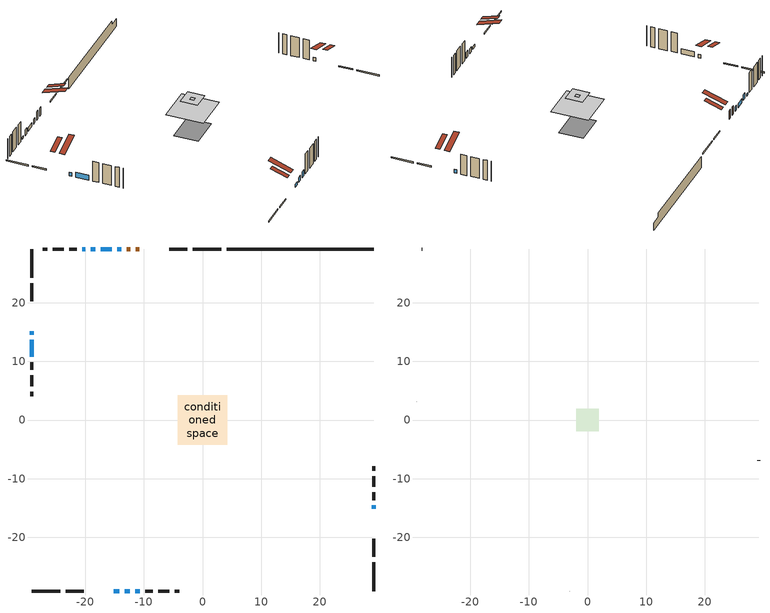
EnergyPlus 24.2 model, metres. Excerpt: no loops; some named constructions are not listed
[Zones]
conditioned space
 floor adiabatic (AdiabaticFloorConstruction): -4.19,-4.19 -4.19,4.19 4.19,4.19 4.19,-4.19 z3.81
 floor foundation (Slab1 construction): -3.51,-2.74 -3.51,2.74 3.51,2.74 3.51,-2.74 z-1.4
 wall outside (RimJoist1 construction): 3.21,29.14 -1.7,29.14 / -29.14,-29.14 -24.22,-29.14 / -29.14,29.14 -29.14,24.22 / 29.14,-29.14 29.14,-24.22 z1.37:1.67
 wall outside (RimJoist2 construction): -2.63,29.14 -5.69,29.14 / -23.29,-29.14 -20.23,-29.14 / -29.14,23.29 -29.14,20.23 / 29.14,-23.29 29.14,-20.23 z1.37:1.67
 wall outside (AdiabaticWallConstruction 1): -10.8,29.14 -11.4,29.14 / -12.33,29.14 -12.91,29.14 z1.37:3.4
 wall outside (AdiabaticWallConstruction): -13.83,29.14 -14.5,29.14 / -13.23,-29.14 -12.41,-29.14 z1.37:2.54; -15.42,29.14 -17.36,29.14 z1.37:2.31; -15.13,-29.14 -14.16,-29.14 z1.37:2.06; -29.14,15.13 -29.14,14.57 / 29.14,-15.13 29.14,-14.57 z1.37:2.23; -18.29,29.14 -19.07,29.14 z1.37:2.79; -20,29.14 -20.51,29.14 z1.37:1.88; -29.14,13.64 -29.14,10.79 z1.37:2.59; -11.49,-29.14 -10.7,-29.14 z1.37:2.84
 wall outside (Wall1 construction): -21.44,29.14 -22.74,29.14 / -9.77,-29.14 -8.47,-29.14 / -29.14,9.86 -29.14,8.56 / 29.14,-13.64 29.14,-12.34 z1.37:6.25
 wall outside (Wall2 construction): -23.67,29.14 -25.52,29.14 / -7.54,-29.14 -5.69,-29.14 / -29.14,7.63 -29.14,5.78 / 29.14,-11.41 29.14,-9.55 z1.37:6.25
 wall outside (Wall3 construction): -26.45,29.14 -27.24,29.14 / -4.76,-29.14 -3.97,-29.14 / -29.14,4.85 -29.14,4.06 / 29.14,-8.63 29.14,-7.84 z1.37:6.25
 wall foundation (FoundationWall1 construction): 4.14,29.14,-1.4 4.14,29.14,1.37 26.64,29.14,1.37 26.64,29.14,0.38 29.14,29.14,0.38 29.14,29.14,-1.4
 window (WindowConstruction): -13.84,29.14 -14.5,29.14 z1.37:2.54
 window (WindowConstruction 8): -15.43,29.14 -17.36,29.14 z1.37:2.31
 window (WindowConstruction 9): -15.12,-29.14 -14.16,-29.14 z1.37:2.06
 window (WindowConstruction 1): -13.23,-29.14 -12.42,-29.14 z1.37:2.54
 window (WindowConstruction 6): -29.14,15.12 -29.14,14.57 z1.37:2.23
 window (WindowConstruction 2): -18.29,29.14 -19.07,29.14 z1.37:2.79
 window (WindowConstruction 3): -20,29.14 -20.51,29.14 z1.37:1.88
 window (WindowConstruction 4): -29.14,13.64 -29.14,10.79 z1.37:2.59
 window (WindowConstruction 5): -11.49,-29.14 -10.7,-29.14 z1.37:2.84
 window (WindowConstruction 7): 29.14,-15.12 29.14,-14.57 z1.37:2.23
 door (Door): -10.8,29.14 -11.4,29.14 z1.37:3.4
 door (Door 1): -12.33,29.14 -12.91,29.14 z1.37:3.4
 ceiling adiabatic (AdiabaticFloorConstruction): 4.19,-4.19 4.19,4.19 -4.19,4.19 -4.19,-4.19 z3.81
 roof outside (Roof3 construction): -9.87,29.14,6.25 -9.87,24.13,7.92 -8.55,24.13,7.92 -8.55,29.14,6.25; -16.05,-29.14,6.25 -16.05,-24.13,7.92 -17.37,-24.13,7.92 -17.37,-29.14,6.25; -29.14,16.05,6.25 -24.13,16.05,7.92 -24.13,17.37,7.92 -29.14,17.37,6.25; 29.14,-16.05,6.25 24.13,-16.05,7.92 24.13,-17.37,7.92 29.14,-17.37,6.25
attic - vented
 floor to conditioned space (Floor1 construction Reversed): -0.4,-0.4 -0.4,0.4 0.4,0.4 0.4,-0.4 z6.25
 floor to conditioned space (Floor2 construction Reversed): -1.9,-1.9 -1.9,1.9 1.9,1.9 1.9,-1.9 z6.25
 wall outside (Wall4 construction): -28.17,29.14 -28.21,29.14 / -3.04,-29.14 -3.01,-29.14 / -29.14,3.13 -29.14,3.09 / 29.14,-6.91 29.14,-6.87 z1.37:6.25
 roof outside (Roof1 construction): -7.62,29.14,6.25 -7.62,25.35,7.51 -6.62,25.35,7.51 -6.62,29.14,6.25; -18.3,-29.14,6.25 -18.3,-25.35,7.51 -19.3,-25.35,7.51 -19.3,-29.14,6.25; -29.14,18.3,6.25 -25.35,18.3,7.51 -25.35,19.3,7.51 -29.14,19.3,6.25; 29.14,-18.3,6.25 25.35,-18.3,7.51 25.35,-19.3,7.51 29.14,-19.3,6.25
[Material] Roughness=Rough; Thermal Absorptance=0.9
Name | Thickness {m} | Conductivity {W/m-K} | Density {kg/m3} | Specific Heat {J/kg-K} | Solar Absorptance | Visible Absorptance
ceiling loosefill ins | 0.0846667 | 0.0480833 | 16.02 | 1046.75 | 0.7 | 0.7
ceiling stud and cavity | 0.1397 | 0.113501 | 65.682 | 1177.47 | 0.7 | 0.7
ceiling stud and cavity 1 | 0.1397 | 0.0786296 | 65.682 | 1177.47 | 0.7 | 0.7
gypsum board | 0.0127 | 0.160291 | 801 | 837.4 | 0.6 | 0.6
[Construction]
Floor1 construction: ceiling loosefill ins, ceiling stud and cavity, gypsum board
Floor2 construction: ceiling stud and cavity 1, gypsum board
[EnergyManagementSystem:OutputVariable] Type of Data in Variable=Summed; Update Frequency=ZoneTimestep; Units=J
Name | EMS Variable | EMS Program or Subroutine
Energy Management System Output Variable 42 | loads_clg_ducts | component_loads_program
Energy Management System Output Variable 43 | loads_clg_intgains | component_loads_program
Energy Management System Output Variable 44 | loads_clg_lighting | component_loads_program
Energy Management System Output Variable 45 | loads_htg_tot | total_loads_program
Energy Management System Output Variable 46 | loads_clg_tot | total_loads_program
[Schedule:Day:Interval]
interior lighting schedule day: No, 01:00, 0.108182, 04:00, 0.0901515, 05:00, 0.0991667, 06:00, 0.162273, 07:00, 0.270455, 08:00, 0.342576, 10:00, 0.369621, 11:00, 0.351591, 12:00, 0.333561, 13:00, 0.324545, 14:00, 0.31553, 15:00, 0.333561, 16:00, 0.369621, 17:00, 0.450758, 18:00, 0.585985, 19:00, 0.775303, 20:00, 0.955606, 21:00, 0.991667, 22:00, 0.712197, 23:00, 0.360606, 24:00, 0.162273
interior lighting schedule day 1: No, 01:00, 0.100909, 04:00, 0.0840909, 05:00, 0.0925, 06:00, 0.151364, 07:00, 0.252273, 08:00, 0.319545, 10:00, 0.344773, 11:00, 0.327955, 12:00, 0.311136, 13:00, 0.302727, 14:00, 0.294318, 15:00, 0.311136, 16:00, 0.344773, 17:00, 0.420455, 18:00, 0.546591, 19:00, 0.723182, 20:00, 0.891364, 21:00, 0.925, 22:00, 0.664318, 23:00, 0.336364, 24:00, 0.151364
interior lighting schedule day 2: No, 01:00, 0.0927273, 04:00, 0.0772727, 05:00, 0.085, 06:00, 0.139091, 07:00, 0.231818, 08:00, 0.293636, 10:00, 0.316818, 11:00, 0.301364, 12:00, 0.285909, 13:00, 0.278182, 14:00, 0.270455, 15:00, 0.285909, 16:00, 0.316818, 17:00, 0.386364, 18:00, 0.502273, 19:00, 0.664545, 20:00, 0.819091, 21:00, 0.85, 22:00, 0.610455, 23:00, 0.309091, 24:00, 0.139091
interior lighting schedule day 3: No, 01:00, 0.0845455, 04:00, 0.0704545, 05:00, 0.0775, 06:00, 0.126818, 07:00, 0.211364, 08:00, 0.267727, 10:00, 0.288864, 11:00, 0.274773, 12:00, 0.260682, 13:00, 0.253636, 14:00, 0.246591, 15:00, 0.260682, 16:00, 0.288864, 17:00, 0.352273, 18:00, 0.457955, 19:00, 0.605909, 20:00, 0.746818, 21:00, 0.775, 22:00, 0.556591, 23:00, 0.281818, 24:00, 0.126818
interior lighting schedule day 4: No, 01:00, 0.0763636, 04:00, 0.0636364, 05:00, 0.07, 06:00, 0.114545, 07:00, 0.190909, 08:00, 0.241818, 10:00, 0.260909, 11:00, 0.248182, 12:00, 0.235455, 13:00, 0.229091, 14:00, 0.222727, 15:00, 0.235455, 16:00, 0.260909, 17:00, 0.318182, 18:00, 0.413636, 19:00, 0.547273, 20:00, 0.674545, 21:00, 0.7, 22:00, 0.502727, 23:00, 0.254545, 24:00, 0.114545
interior lighting schedule day 5: No, 01:00, 0.0727273, 04:00, 0.0606061, 05:00, 0.0666667, 06:00, 0.109091, 07:00, 0.181818, 08:00, 0.230303, 10:00, 0.248485, 11:00, 0.236364, 12:00, 0.224242, 13:00, 0.218182, 14:00, 0.212121, 15:00, 0.224242, 16:00, 0.248485, 17:00, 0.30303, 18:00, 0.393939, 19:00, 0.521212, 20:00, 0.642424, 21:00, 0.666667, 22:00, 0.478788, 23:00, 0.242424, 24:00, 0.109091
interior lighting schedule day 6: No, 01:00, 0.0745455, 04:00, 0.0621212, 05:00, 0.0683333, 06:00, 0.111818, 07:00, 0.186364, 08:00, 0.236061, 10:00, 0.254697, 11:00, 0.242273, 12:00, 0.229848, 13:00, 0.223636, 14:00, 0.217424, 15:00, 0.229848, 16:00, 0.254697, 17:00, 0.310606, 18:00, 0.403788, 19:00, 0.534242, 20:00, 0.658485, 21:00, 0.683333, 22:00, 0.490758, 23:00, 0.248485, 24:00, 0.111818
interior lighting schedule day 7: No, 01:00, 0.08, 04:00, 0.0666667, 05:00, 0.0733333, 06:00, 0.12, 07:00, 0.2, 08:00, 0.253333, 10:00, 0.273333, 11:00, 0.26, 12:00, 0.246667, 13:00, 0.24, 14:00, 0.233333, 15:00, 0.246667, 16:00, 0.273333, 17:00, 0.333333, 18:00, 0.433333, 19:00, 0.573333, 20:00, 0.706667, 21:00, 0.733333, 22:00, 0.526667, 23:00, 0.266667, 24:00, 0.12
interior lighting schedule day 8: No, 01:00, 0.0890909, 04:00, 0.0742424, 05:00, 0.0816667, 06:00, 0.133636, 07:00, 0.222727, 08:00, 0.282121, 10:00, 0.304394, 11:00, 0.289545, 12:00, 0.274697, 13:00, 0.267273, 14:00, 0.259848, 15:00, 0.274697, 16:00, 0.304394, 17:00, 0.371212, 18:00, 0.482576, 19:00, 0.638485, 20:00, 0.78697, 21:00, 0.816667, 22:00, 0.586515, 23:00, 0.29697, 24:00, 0.133636
interior lighting schedule day 9: No, 01:00, 0.0972727, 04:00, 0.0810606, 05:00, 0.0891667, 06:00, 0.145909, 07:00, 0.243182, 08:00, 0.30803, 10:00, 0.332348, 11:00, 0.316136, 12:00, 0.299924, 13:00, 0.291818, 14:00, 0.283712, 15:00, 0.299924, 16:00, 0.332348, 17:00, 0.405303, 18:00, 0.526894, 19:00, 0.697121, 20:00, 0.859242, 21:00, 0.891667, 22:00, 0.640379, 23:00, 0.324242, 24:00, 0.145909
interior lighting schedule day 10: No, 01:00, 0.105455, 04:00, 0.0878788, 05:00, 0.0966667, 06:00, 0.158182, 07:00, 0.263636, 08:00, 0.333939, 10:00, 0.360303, 11:00, 0.342727, 12:00, 0.325152, 13:00, 0.316364, 14:00, 0.307576, 15:00, 0.325152, 16:00, 0.360303, 17:00, 0.439394, 18:00, 0.571212, 19:00, 0.755758, 20:00, 0.931515, 21:00, 0.966667, 22:00, 0.694242, 23:00, 0.351515, 24:00, 0.158182
interior lighting schedule day 11: No, 01:00, 0.109091, 04:00, 0.0909091, 05:00, 0.1, 06:00, 0.163636, 07:00, 0.272727, 08:00, 0.345455, 10:00, 0.372727, 11:00, 0.354545, 12:00, 0.336364, 13:00, 0.327273, 14:00, 0.318182, 15:00, 0.336364, 16:00, 0.372727, 17:00, 0.454545, 18:00, 0.590909, 19:00, 0.781818, 20:00, 0.963636, 21:00, 1, 22:00, 0.718182, 23:00, 0.363636, 24:00, 0.163636
interior lighting schedule default day; occupants schedule default day; clothes dryer schedule default day; cooking range schedule default day; misc plug loads schedule default day; general water use schedule default day; heating setpoint default day; cooling setpoint default day; clothes dryer exhaust 0 schedule default day; cooling season schedule day; cooling season schedule day 2; cooling season schedule default day; exterior lighting schedule default day; natural vent schedule default day: No, 24:00, 0
occupants schedule day: No, 05:00, 0.426829, 06:00, 0.719512, 07:00, 1, 08:00, 0.670732, 09:00, 0.329268, 14:00, 0.170732, 15:00, 0.231707, 16:00, 0.329268, 17:00, 0.5, 18:00, 0.670732, 19:00, 0.829268, 21:00, 1, 22:00, 0.853659, 23:00, 0.646341, 24:00, 0.426829
clothes dryer schedule day; clothes dryer exhaust 0 schedule day: No, 01:00, 0.123457, 02:00, 0.0740741, 03:00, 0.0493827, 04:00, 0.0246914, 05:00, 0.0493827, 06:00, 0.0740741, 07:00, 0.197531, 08:00, 0.395062, 09:00, 0.592593, 10:00, 0.839506, 11:00, 0.962963, 12:00, 1, 13:00, 0.91358, 14:00, 0.82716, 15:00, 0.716049, 16:00, 0.753086, 17:00, 0.679012, 18:00, 0.666667, 20:00, 0.62963, 21:00, 0.641975, 22:00, 0.666667, 23:00, 0.54321, 24:00, 0.296296
cooking range schedule day: No, 05:00, 0.0597015, 06:00, 0.11194, 07:00, 0.171642, 08:00, 0.291045, 11:00, 0.343284, 12:00, 0.402985, 13:00, 0.462687, 14:00, 0.343284, 15:00, 0.291045, 16:00, 0.402985, 17:00, 0.567164, 18:00, 1, 19:00, 0.850746, 20:00, 0.432836, 21:00, 0.291045, 22:00, 0.231343, 23:00, 0.171642, 24:00, 0.11194
misc plug loads schedule day: No, 06:00, 0.705882, 07:00, 0.745098, 08:00, 0.803922, 15:00, 0.823529, 16:00, 0.862745, 17:00, 0.921569, 18:00, 0.980392, 19:00, 1, 20:00, 0.980392, 21:00, 0.941176, 22:00, 0.862745, 23:00, 0.784314, 24:00, 0.72549
general water use schedule day: No, 01:00, 0.315068, 03:00, 0.287671, 04:00, 0.342466, 05:00, 0.369863, 06:00, 0.520548, 07:00, 0.60274, 08:00, 0.534247, 10:00, 0.506849, 11:00, 0.465753, 14:00, 0.479452, 15:00, 0.534247, 16:00, 0.589041, 17:00, 0.69863, 18:00, 0.876712, 19:00, 0.890411, 20:00, 0.986301, 21:00, 1, 22:00, 0.863014, 23:00, 0.616438, 24:00, 0.465753
heating setpoint day: No, 07:00, 18, 23:00, 21, 24:00, 18
cooling setpoint day: No, 24:00, 25
cooling season schedule day 1: No, 24:00, 1
exterior lighting schedule day: No, 01:00, 0.566667, 03:00, 0.524167, 05:00, 0.495833, 06:00, 0.5525, 07:00, 0.623333, 08:00, 0.580833, 09:00, 0.439167, 10:00, 0.354167, 12:00, 0.34, 13:00, 0.354167, 14:00, 0.396667, 15:00, 0.425, 16:00, 0.495833, 17:00, 0.623333, 18:00, 0.793333, 19:00, 0.906667, 20:00, 0.963333, 21:00, 0.991667, 22:00, 0.920833, 23:00, 0.793333, 24:00, 0.665833
exterior lighting schedule day 1: No, 01:00, 0.528571, 03:00, 0.488929, 05:00, 0.4625, 06:00, 0.515357, 07:00, 0.581429, 08:00, 0.541786, 09:00, 0.409643, 10:00, 0.330357, 12:00, 0.317143, 13:00, 0.330357, 14:00, 0.37, 15:00, 0.396429, 16:00, 0.4625, 17:00, 0.581429, 18:00, 0.74, 19:00, 0.845714, 20:00, 0.898571, 21:00, 0.925, 22:00, 0.858929, 23:00, 0.74, 24:00, 0.621071
exterior lighting schedule day 10: No, 01:00, 0.552381, 03:00, 0.510952, 05:00, 0.483333, 06:00, 0.538571, 07:00, 0.607619, 08:00, 0.56619, 09:00, 0.428095, 10:00, 0.345238, 12:00, 0.331429, 13:00, 0.345238, 14:00, 0.386667, 15:00, 0.414286, 16:00, 0.483333, 17:00, 0.607619, 18:00, 0.773333, 19:00, 0.88381, 20:00, 0.939048, 21:00, 0.966667, 22:00, 0.897619, 23:00, 0.773333, 24:00, 0.649048
exterior lighting schedule day 11: No, 01:00, 0.571429, 03:00, 0.528571, 05:00, 0.5, 06:00, 0.557143, 07:00, 0.628571, 08:00, 0.585714, 09:00, 0.442857, 10:00, 0.357143, 12:00, 0.342857, 13:00, 0.357143, 14:00, 0.4, 15:00, 0.428571, 16:00, 0.5, 17:00, 0.628571, 18:00, 0.8, 19:00, 0.914286, 20:00, 0.971429, 21:00, 1, 22:00, 0.928571, 23:00, 0.8, 24:00, 0.671429
exterior lighting schedule day 2: No, 01:00, 0.485714, 03:00, 0.449286, 05:00, 0.425, 06:00, 0.473571, 07:00, 0.534286, 08:00, 0.497857, 09:00, 0.376429, 10:00, 0.303571, 12:00, 0.291429, 13:00, 0.303571, 14:00, 0.34, 15:00, 0.364286, 16:00, 0.425, 17:00, 0.534286, 18:00, 0.68, 19:00, 0.777143, 20:00, 0.825714, 21:00, 0.85, 22:00, 0.789286, 23:00, 0.68, 24:00, 0.570714
exterior lighting schedule day 3: No, 01:00, 0.442857, 03:00, 0.409643, 05:00, 0.3875, 06:00, 0.431786, 07:00, 0.487143, 08:00, 0.453929, 09:00, 0.343214, 10:00, 0.276786, 12:00, 0.265714, 13:00, 0.276786, 14:00, 0.31, 15:00, 0.332143, 16:00, 0.3875, 17:00, 0.487143, 18:00, 0.62, 19:00, 0.708571, 20:00, 0.752857, 21:00, 0.775, 22:00, 0.719643, 23:00, 0.62, 24:00, 0.520357
exterior lighting schedule day 4: No, 01:00, 0.4, 03:00, 0.37, 05:00, 0.35, 06:00, 0.39, 07:00, 0.44, 08:00, 0.41, 09:00, 0.31, 10:00, 0.25, 12:00, 0.24, 13:00, 0.25, 14:00, 0.28, 15:00, 0.3, 16:00, 0.35, 17:00, 0.44, 18:00, 0.56, 19:00, 0.64, 20:00, 0.68, 21:00, 0.7, 22:00, 0.65, 23:00, 0.56, 24:00, 0.47
exterior lighting schedule day 5: No, 01:00, 0.380952, 03:00, 0.352381, 05:00, 0.333333, 06:00, 0.371429, 07:00, 0.419048, 08:00, 0.390476, 09:00, 0.295238, 10:00, 0.238095, 12:00, 0.228571, 13:00, 0.238095, 14:00, 0.266667, 15:00, 0.285714, 16:00, 0.333333, 17:00, 0.419048, 18:00, 0.533333, 19:00, 0.609524, 20:00, 0.647619, 21:00, 0.666667, 22:00, 0.619048, 23:00, 0.533333, 24:00, 0.447619
exterior lighting schedule day 6: No, 01:00, 0.390476, 03:00, 0.36119, 05:00, 0.341667, 06:00, 0.380714, 07:00, 0.429524, 08:00, 0.400238, 09:00, 0.302619, 10:00, 0.244048, 12:00, 0.234286, 13:00, 0.244048, 14:00, 0.273333, 15:00, 0.292857, 16:00, 0.341667, 17:00, 0.429524, 18:00, 0.546667, 19:00, 0.624762, 20:00, 0.66381, 21:00, 0.683333, 22:00, 0.634524, 23:00, 0.546667, 24:00, 0.45881
exterior lighting schedule day 7: No, 01:00, 0.419048, 03:00, 0.387619, 05:00, 0.366667, 06:00, 0.408571, 07:00, 0.460952, 08:00, 0.429524, 09:00, 0.324762, 10:00, 0.261905, 12:00, 0.251429, 13:00, 0.261905, 14:00, 0.293333, 15:00, 0.314286, 16:00, 0.366667, 17:00, 0.460952, 18:00, 0.586667, 19:00, 0.670476, 20:00, 0.712381, 21:00, 0.733333, 22:00, 0.680952, 23:00, 0.586667, 24:00, 0.492381
exterior lighting schedule day 8: No, 01:00, 0.466667, 03:00, 0.431667, 05:00, 0.408333, 06:00, 0.455, 07:00, 0.513333, 08:00, 0.478333, 09:00, 0.361667, 10:00, 0.291667, 12:00, 0.28, 13:00, 0.291667, 14:00, 0.326667, 15:00, 0.35, 16:00, 0.408333, 17:00, 0.513333, 18:00, 0.653333, 19:00, 0.746667, 20:00, 0.793333, 21:00, 0.816667, 22:00, 0.758333, 23:00, 0.653333, 24:00, 0.548333
exterior lighting schedule day 9: No, 01:00, 0.509524, 03:00, 0.47131, 05:00, 0.445833, 06:00, 0.496786, 07:00, 0.560476, 08:00, 0.522262, 09:00, 0.394881, 10:00, 0.318452, 12:00, 0.305714, 13:00, 0.318452, 14:00, 0.356667, 15:00, 0.382143, 16:00, 0.445833, 17:00, 0.560476, 18:00, 0.713333, 19:00, 0.815238, 20:00, 0.86619, 21:00, 0.891667, 22:00, 0.827976, 23:00, 0.713333, 24:00, 0.59869
[Schedule:Week:Daily]
heating setpoint Week Rule - Jan1-Dec31: heating setpoint day, heating setpoint day, heating setpoint day, heating setpoint day, heating setpoint day, heating setpoint day, heating setpoint day, heating setpoint default day, heating setpoint default day, heating setpoint default day, heating setpoint default day, heating setpoint default day
cooling setpoint Week Rule - Jan1-Dec31: cooling setpoint day, cooling setpoint day, cooling setpoint day, cooling setpoint day, cooling setpoint day, cooling setpoint day, cooling setpoint day, cooling setpoint default day, cooling setpoint default day, cooling setpoint default day, cooling setpoint default day, cooling setpoint default day
clothes dryer exhaust 0 schedule Week Rule - Jan1-Dec31: clothes dryer exhaust 0 schedule day, clothes dryer exhaust 0 schedule day, clothes dryer exhaust 0 schedule day, clothes dryer exhaust 0 schedule day, clothes dryer exhaust 0 schedule day, clothes dryer exhaust 0 schedule day, clothes dryer exhaust 0 schedule day, clothes dryer exhaust 0 schedule default day, clothes dryer exhaust 0 schedule default day, clothes dryer exhaust 0 schedule default day, clothes dryer exhaust 0 schedule default day, clothes dryer exhaust 0 schedule default day
cooling season schedule Week Rule - Jan1-May26: cooling season schedule day, cooling season schedule day, cooling season schedule day, cooling season schedule day, cooling season schedule day, cooling season schedule day, cooling season schedule day, cooling season schedule default day, cooling season schedule default day, cooling season schedule default day, cooling season schedule default day, cooling season schedule default day
cooling season schedule Week Rule - May27-Jun2: cooling season schedule day, cooling season schedule day, cooling season schedule day, cooling season schedule day, cooling season schedule day, cooling season schedule day 1, cooling season schedule day 1, cooling season schedule default day, cooling season schedule default day, cooling season schedule default day, cooling season schedule default day, cooling season schedule default day
cooling season schedule Week Rule - Jun3-Aug25: cooling season schedule day 1, cooling season schedule day 1, cooling season schedule day 1, cooling season schedule day 1, cooling season schedule day 1, cooling season schedule day 1, cooling season schedule day 1, cooling season schedule default day, cooling season schedule default day, cooling season schedule default day, cooling season schedule default day, cooling season schedule default day
cooling season schedule Week Rule - Aug26-Sep1: cooling season schedule day 1, cooling season schedule day 1, cooling season schedule day 1, cooling season schedule day 1, cooling season schedule day 1, cooling season schedule day 1, cooling season schedule day 2, cooling season schedule default day, cooling season schedule default day, cooling season schedule default day, cooling season schedule default day, cooling season schedule default day
cooling season schedule Week Rule - Sep2-Dec31: cooling season schedule day 2, cooling season schedule day 2, cooling season schedule day 2, cooling season schedule day 2, cooling season schedule day 2, cooling season schedule day 2, cooling season schedule day 2, cooling season schedule default day, cooling season schedule default day, cooling season schedule default day, cooling season schedule default day, cooling season schedule default day
exterior lighting schedule Week Rule - Sep30-Oct6: exterior lighting schedule day 8, exterior lighting schedule day 9, exterior lighting schedule day 9, exterior lighting schedule day 9, exterior lighting schedule day 9, exterior lighting schedule day 9, exterior lighting schedule day 9, exterior lighting schedule default day, exterior lighting schedule default day, exterior lighting schedule default day, exterior lighting schedule default day, exterior lighting schedule default day
exterior lighting schedule Week Rule - Oct7-Oct27: exterior lighting schedule day 9, exterior lighting schedule day 9, exterior lighting schedule day 9, exterior lighting schedule day 9, exterior lighting schedule day 9, exterior lighting schedule day 9, exterior lighting schedule day 9, exterior lighting schedule default day, exterior lighting schedule default day, exterior lighting schedule default day, exterior lighting schedule default day, exterior lighting schedule default day
exterior lighting schedule Week Rule - Oct28-Nov3: exterior lighting schedule day 9, exterior lighting schedule day 9, exterior lighting schedule day 9, exterior lighting schedule day 9, exterior lighting schedule day 10, exterior lighting schedule day 10, exterior lighting schedule day 10, exterior lighting schedule default day, exterior lighting schedule default day, exterior lighting schedule default day, exterior lighting schedule default day, exterior lighting schedule default day
exterior lighting schedule Week Rule - Nov4-Nov24: exterior lighting schedule day 10, exterior lighting schedule day 10, exterior lighting schedule day 10, exterior lighting schedule day 10, exterior lighting schedule day 10, exterior lighting schedule day 10, exterior lighting schedule day 10, exterior lighting schedule default day, exterior lighting schedule default day, exterior lighting schedule default day, exterior lighting schedule default day, exterior lighting schedule default day
exterior lighting schedule Week Rule - Nov25-Dec1: exterior lighting schedule day 10, exterior lighting schedule day 10, exterior lighting schedule day 10, exterior lighting schedule day 10, exterior lighting schedule day 10, exterior lighting schedule day 10, exterior lighting schedule day 11, exterior lighting schedule default day, exterior lighting schedule default day, exterior lighting schedule default day, exterior lighting schedule default day, exterior lighting schedule default day
exterior lighting schedule Week Rule - Dec2-Dec31: exterior lighting schedule day 11, exterior lighting schedule day 11, exterior lighting schedule day 11, exterior lighting schedule day 11, exterior lighting schedule day 11, exterior lighting schedule day 11, exterior lighting schedule day 11, exterior lighting schedule default day, exterior lighting schedule default day, exterior lighting schedule default day, exterior lighting schedule default day, exterior lighting schedule default day
natural vent schedule Week Rule - Jan1-Dec31: natural vent schedule default day, natural vent schedule default day, natural vent schedule default day, natural vent schedule default day, natural vent schedule default day, natural vent schedule default day, natural vent schedule default day, natural vent schedule default day, natural vent schedule default day, natural vent schedule default day, natural vent schedule default day, natural vent schedule default day
[Schedule:Year]
heating setpoint: heating setpoint Week Rule - Jan1-Dec31, 1, 1, 12, 31
cooling setpoint: cooling setpoint Week Rule - Jan1-Dec31, 1, 1, 12, 31
clothes dryer exhaust 0 schedule: clothes dryer exhaust 0 schedule Week Rule - Jan1-Dec31, 1, 1, 12, 31
cooling season schedule: cooling season schedule Week Rule - Jan1-May26, 1, 1, 5, 26, cooling season schedule Week Rule - May27-Jun2, 5, 27, 6, 2, cooling season schedule Week Rule - Jun3-Aug25, 6, 3, 8, 25, cooling season schedule Week Rule - Aug26-Sep1, 8, 26, 9, 1, cooling season schedule Week Rule - Sep2-Dec31, 9, 2, 12, 31
natural vent schedule: natural vent schedule Week Rule - Jan1-Dec31, 1, 1, 12, 31
